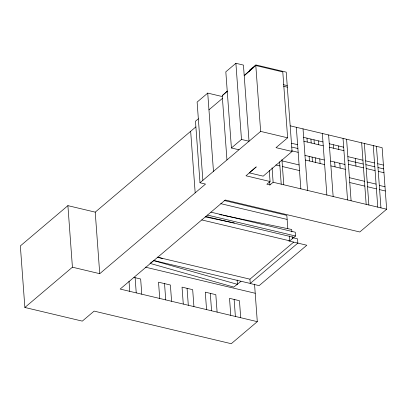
<?xml version="1.0" encoding="UTF-8"?>
<svg xmlns="http://www.w3.org/2000/svg" width="407" height="407" viewBox="0 0 407 407"><rect width="100%" height="100%" fill="white"/><g stroke="black" fill="none" stroke-linecap="round" stroke-linejoin="round"><path stroke-width="0.61" d="M226.958 159.936L222.237 95.64L227.294 91.082M244.225 75.824L253.154 67.776M231.41 147.98L241.483 139.448L249.028 141.239L243.437 65.089L235.892 63.294L225.819 71.825L231.41 147.98L238.955 149.771M195.833 126.923L95.223 212.144L67.903 205.647L20.35 245.93L24.868 307.473L82.3 321.123L94.124 311.106L231.268 343.706L257.295 321.657L254.538 284.127M222.13 96.52L207.728 93.096L197.12 102.086L202.864 180.342M244.19 75.366L255.805 65.527L282.789 71.942L287.627 137.815L276.012 147.655L292.053 151.465L286.228 72.141L255.789 64.906L249.282 70.416L249.374 71.668M222.237 95.64L227.513 91.168M198.346 118.798L195.477 121.225L200 182.774L205.525 184.086L99.74 273.687L72.421 267.196L24.868 307.473M208.959 109.809L222.436 98.392M200 182.774L260.643 131.4L287.627 137.815M162.037 258.75L162.398 258.445L157.59 257.3M292.053 151.465L263.197 176.16L249.232 172.838L256.247 166.895L245.986 175.793L270.075 181.522L269.246 170.218M270.075 181.522L266.87 184.239L269.922 184.961L273.128 182.25L386.65 209.229L382.132 147.685L290.232 125.839M240.959 281.379L233.755 287.093L150.005 263.38L153.704 260.643L237.454 284.351L237.133 280.011M201.765 219.933L289.809 240.858L295.533 236.014L295.253 232.214L210.902 212.164M157.234 257.138L249.934 279.171L293.701 242.099M386.65 209.229L359.793 231.98L225.285 200.01L120.151 289.062L257.295 321.657M219.709 214.575L222.191 215.089M223.433 215.349L291.702 229.477L291.88 231.883M205.209 216.906L234.381 222.939M283.511 84.712L287.215 85.592M283.628 86.289L287.332 87.169M303.642 137.352L322.97 141.946M329.268 143.757L343.676 147.181M329.528 147.258L343.93 150.682M303.927 141.249L323.255 145.843M291.509 143.233L297.603 144.683M347.858 156.629L362.932 160.21M365.634 160.851L374.521 162.963M377.711 163.721L383.409 165.074M291.788 147.064L297.888 148.514M348.138 160.46L363.212 164.041M365.913 164.682L374.801 166.794M377.991 167.552L383.689 168.905M291.463 150.748L298.168 152.345M348.417 164.291L363.497 167.872M366.193 168.513L375.081 170.625M378.276 171.383L383.969 172.736M330.54 161.045L344.943 164.469M304.97 155.398L324.298 159.992M330.896 165.888L345.299 169.312M305.306 159.997L324.633 164.591M282.02 160.872L299.094 164.932M349.404 177.686L364.479 181.268M367.185 181.995L376.073 184.106M379.304 185.409L385.002 186.762M275.839 164.962L279.884 165.924M282.438 166.534L299.506 170.589M349.761 182.534L364.835 186.116M367.536 186.757L376.424 188.873M379.614 189.631L385.312 190.985M224.16 200.483L286.838 215.379L287.81 228.663M220.767 203.658L287.133 219.429M207.489 215.084L295.533 236.014M205.876 216.453L293.92 237.378M293.279 237.825L297.548 238.838L297.858 243.106L250.168 283.501L259.137 285.633L306.827 245.238L288.711 240.934M153.841 260.526L250.244 283.44L249.934 279.171M145.248 267.129L255.209 293.264M133.944 277.406L140.659 278.999L141.773 294.2M376.434 146.332L380.952 207.875M373.244 145.574L377.762 207.117M364.357 143.457L368.874 205.006M361.655 142.816L366.173 204.365M355.392 158.42L355.957 166.081M346.581 139.235L351.099 200.778M343.03 138.39L347.547 199.934M338.558 145.965L338.817 149.466M339.809 163.248L340.166 168.091M333.445 144.75L333.699 148.25M334.671 162.027L335.027 166.87M328.622 134.966L333.145 196.51M322.349 133.476L326.867 195.019M318.498 140.883L318.783 144.78M319.765 158.913L320.1 163.512M314.021 139.82L314.306 143.712M315.237 157.835L315.573 162.434M310.907 139.082L311.192 142.974M312.093 157.087L312.428 161.691M309.117 156.38L309.452 160.984M306.98 138.146L307.265 142.038M303.022 128.882L307.539 190.425M296.327 127.289L300.849 188.838M292.236 236.788L292.379 238.685M289.453 235.948L289.809 240.858M281.929 159.615L283.776 184.778M279.578 161.732L281.227 184.173M272.064 167.776L273.128 182.25M269.648 181.196L269.922 184.961M255.805 65.527L260.643 131.4M235.892 63.294L241.483 139.448M240.7 317.709L239.453 300.697L229.523 298.336L230.769 315.349M234.132 299.43L235.378 316.448M207.728 93.096L213.477 171.352M217.104 312.103L215.822 294.663L205.276 292.16L206.558 309.595M210.292 293.35L211.569 310.79M190.659 131.303L195.177 192.852M193.925 306.593L192.679 289.662L182.036 287.133L183.282 304.065M187.062 288.329L188.309 305.26M171.586 301.282L170.391 285.007L158.527 282.188L159.722 298.463M164.535 283.613L165.73 299.893M135.124 277.686L136.238 292.882M129.014 281.212L129.757 291.341M95.223 212.144L99.74 273.687M67.903 205.647L72.421 267.196"/></g></svg>
